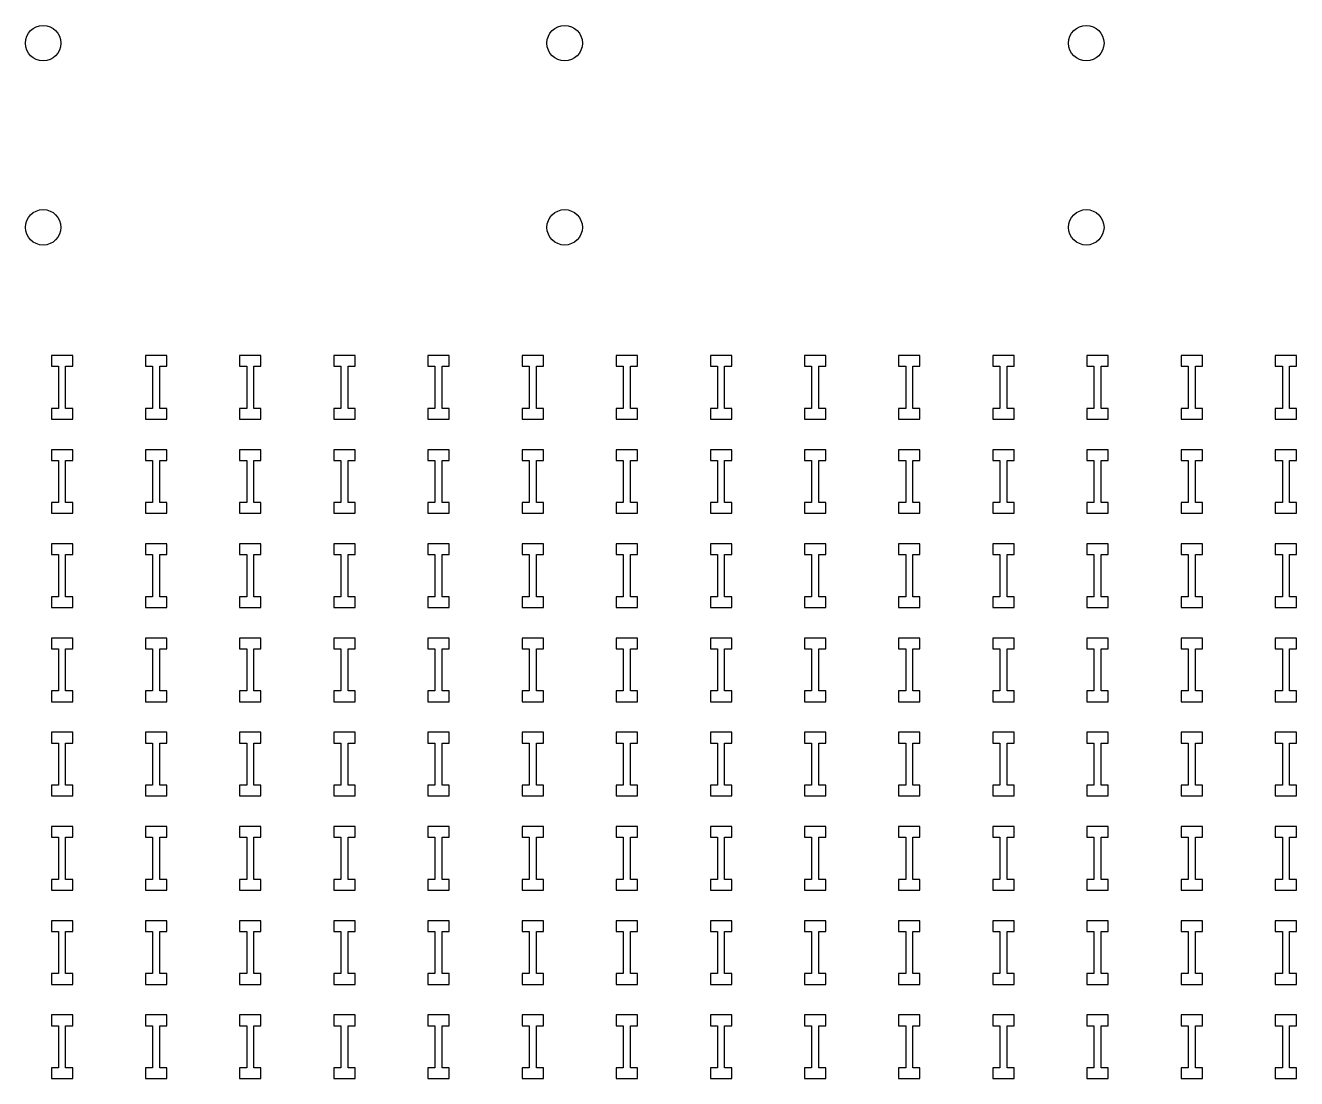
# Model space of a CAD drawing. Header units: inches. Extents: x 0 to 94.5, y 0 to 82.7.
# Drawn here: x 23.97 to 35.24, y 62.33 to 71.66 of the extents above; entities that cross this region are included whole.
import ezdxf

# ---------------------------------------------------------------- set-up
doc = ezdxf.new("R2010")
doc.units = ezdxf.units.IN

msp = doc.modelspace()

# ---------------------------------------------------------------- linework, layer by layer
for p, q in [((24.384, 68.733), (24.195, 68.733)), ((24.195, 68.733), (24.195, 68.637)), ((24.195, 68.637), (24.257, 68.637)), ((24.257, 68.637), (24.257, 68.264)), ((24.321, 68.637), (24.384, 68.637)), ((24.321, 68.264), (24.321, 68.637)), ((24.384, 68.637), (24.384, 68.733)), ((25.219, 68.733), (25.03, 68.733)), ((25.03, 68.733), (25.03, 68.637)), ((25.03, 68.637), (25.092, 68.637)), ((25.092, 68.637), (25.092, 68.264)), ((25.156, 68.637), (25.219, 68.637)), ((25.156, 68.264), (25.156, 68.637)), ((25.219, 68.637), (25.219, 68.733)), ((26.053, 68.733), (25.864, 68.733)), ((25.864, 68.733), (25.864, 68.637)), ((25.864, 68.637), (25.927, 68.637)), ((25.927, 68.637), (25.927, 68.264)), ((25.991, 68.637), (26.053, 68.637)), ((25.991, 68.264), (25.991, 68.637)), ((26.053, 68.637), (26.053, 68.733)), ((26.888, 68.733), (26.699, 68.733)), ((26.699, 68.733), (26.699, 68.637)), ((26.699, 68.637), (26.762, 68.637)), ((26.762, 68.637), (26.762, 68.264)), ((26.826, 68.637), (26.888, 68.637)), ((26.826, 68.264), (26.826, 68.637)), ((26.888, 68.637), (26.888, 68.733)), ((27.723, 68.733), (27.534, 68.733)), ((27.534, 68.733), (27.534, 68.637)), ((27.534, 68.637), (27.596, 68.637)), ((27.596, 68.637), (27.596, 68.264)), ((27.66, 68.637), (27.723, 68.637)), ((27.66, 68.264), (27.66, 68.637)), ((27.723, 68.637), (27.723, 68.733)), ((28.557, 68.733), (28.368, 68.733)), ((28.368, 68.733), (28.368, 68.637)), ((28.368, 68.637), (28.431, 68.637)), ((28.431, 68.637), (28.431, 68.264)), ((28.495, 68.637), (28.557, 68.637)), ((28.495, 68.264), (28.495, 68.637)), ((28.557, 68.637), (28.557, 68.733)), ((29.392, 68.733), (29.203, 68.733)), ((29.203, 68.733), (29.203, 68.637)), ((29.203, 68.637), (29.266, 68.637)), ((29.266, 68.637), (29.266, 68.264)), ((29.33, 68.637), (29.392, 68.637)), ((29.33, 68.264), (29.33, 68.637)), ((29.392, 68.637), (29.392, 68.733)), ((30.227, 68.733), (30.038, 68.733)), ((30.038, 68.733), (30.038, 68.637)), ((30.038, 68.637), (30.1, 68.637)), ((30.1, 68.637), (30.1, 68.264)), ((30.164, 68.637), (30.227, 68.637)), ((30.164, 68.264), (30.164, 68.637)), ((30.227, 68.637), (30.227, 68.733)), ((31.062, 68.733), (30.873, 68.733)), ((30.873, 68.733), (30.873, 68.637)), ((30.873, 68.637), (30.935, 68.637)), ((30.935, 68.637), (30.935, 68.264)), ((30.999, 68.637), (31.062, 68.637)), ((30.999, 68.264), (30.999, 68.637)), ((31.062, 68.637), (31.062, 68.733)), ((31.896, 68.733), (31.707, 68.733)), ((31.707, 68.733), (31.707, 68.637)), ((31.707, 68.637), (31.77, 68.637)), ((31.77, 68.637), (31.77, 68.264)), ((31.834, 68.637), (31.896, 68.637)), ((31.834, 68.264), (31.834, 68.637)), ((31.896, 68.637), (31.896, 68.733)), ((32.731, 68.733), (32.542, 68.733)), ((32.542, 68.733), (32.542, 68.637)), ((32.542, 68.637), (32.605, 68.637)), ((32.605, 68.637), (32.605, 68.264)), ((32.669, 68.637), (32.731, 68.637)), ((32.669, 68.264), (32.669, 68.637)), ((32.731, 68.637), (32.731, 68.733)), ((33.566, 68.733), (33.377, 68.733)), ((33.377, 68.733), (33.377, 68.637)), ((33.377, 68.637), (33.439, 68.637)), ((33.439, 68.637), (33.439, 68.264)), ((33.503, 68.637), (33.566, 68.637)), ((33.503, 68.264), (33.503, 68.637)), ((33.566, 68.637), (33.566, 68.733)), ((34.4, 68.733), (34.211, 68.733)), ((34.211, 68.733), (34.211, 68.637)), ((34.211, 68.637), (34.274, 68.637)), ((34.274, 68.637), (34.274, 68.264)), ((34.338, 68.637), (34.4, 68.637)), ((34.338, 68.264), (34.338, 68.637)), ((34.4, 68.637), (34.4, 68.733)), ((35.235, 68.733), (35.046, 68.733)), ((35.046, 68.733), (35.046, 68.637)), ((35.046, 68.637), (35.109, 68.637)), ((35.109, 68.637), (35.109, 68.264)), ((35.173, 68.637), (35.235, 68.637)), ((35.173, 68.264), (35.173, 68.637)), ((35.235, 68.637), (35.235, 68.733)), ((24.257, 68.264), (24.195, 68.264)), ((24.195, 68.264), (24.195, 68.169)), ((24.384, 68.264), (24.321, 68.264)), ((24.384, 68.169), (24.384, 68.264)), ((25.092, 68.264), (25.03, 68.264)), ((25.03, 68.264), (25.03, 68.169)), ((25.219, 68.264), (25.156, 68.264)), ((25.219, 68.169), (25.219, 68.264)), ((25.927, 68.264), (25.864, 68.264)), ((25.864, 68.264), (25.864, 68.169)), ((26.053, 68.264), (25.991, 68.264)), ((26.053, 68.169), (26.053, 68.264)), ((26.762, 68.264), (26.699, 68.264)), ((26.699, 68.264), (26.699, 68.169)), ((26.888, 68.264), (26.826, 68.264)), ((26.888, 68.169), (26.888, 68.264)), ((27.596, 68.264), (27.534, 68.264)), ((27.534, 68.264), (27.534, 68.169)), ((27.723, 68.264), (27.66, 68.264)), ((27.723, 68.169), (27.723, 68.264)), ((28.431, 68.264), (28.368, 68.264)), ((28.368, 68.264), (28.368, 68.169)), ((28.557, 68.264), (28.495, 68.264)), ((28.557, 68.169), (28.557, 68.264)), ((29.266, 68.264), (29.203, 68.264)), ((29.203, 68.264), (29.203, 68.169)), ((29.392, 68.264), (29.33, 68.264)), ((29.392, 68.169), (29.392, 68.264)), ((30.1, 68.264), (30.038, 68.264)), ((30.038, 68.264), (30.038, 68.169)), ((30.227, 68.264), (30.164, 68.264)), ((30.227, 68.169), (30.227, 68.264)), ((30.935, 68.264), (30.873, 68.264)), ((30.873, 68.264), (30.873, 68.169)), ((31.062, 68.264), (30.999, 68.264)), ((31.062, 68.169), (31.062, 68.264)), ((31.77, 68.264), (31.707, 68.264)), ((31.707, 68.264), (31.707, 68.169)), ((31.896, 68.264), (31.834, 68.264)), ((31.896, 68.169), (31.896, 68.264)), ((32.605, 68.264), (32.542, 68.264)), ((32.542, 68.264), (32.542, 68.169)), ((32.731, 68.264), (32.669, 68.264)), ((32.731, 68.169), (32.731, 68.264)), ((33.439, 68.264), (33.377, 68.264)), ((33.377, 68.264), (33.377, 68.169)), ((33.566, 68.264), (33.503, 68.264)), ((33.566, 68.169), (33.566, 68.264)), ((34.274, 68.264), (34.211, 68.264)), ((34.211, 68.264), (34.211, 68.169)), ((34.4, 68.264), (34.338, 68.264)), ((34.4, 68.169), (34.4, 68.264)), ((35.109, 68.264), (35.046, 68.264)), ((35.046, 68.264), (35.046, 68.169)), ((35.235, 68.264), (35.173, 68.264)), ((35.235, 68.169), (35.235, 68.264)), ((24.195, 68.169), (24.384, 68.169)), ((25.03, 68.169), (25.219, 68.169)), ((25.864, 68.169), (26.053, 68.169)), ((26.699, 68.169), (26.888, 68.169)), ((27.534, 68.169), (27.723, 68.169)), ((28.368, 68.169), (28.557, 68.169)), ((29.203, 68.169), (29.392, 68.169)), ((30.038, 68.169), (30.227, 68.169)), ((30.873, 68.169), (31.062, 68.169)), ((31.707, 68.169), (31.896, 68.169)), ((32.542, 68.169), (32.731, 68.169)), ((33.377, 68.169), (33.566, 68.169)), ((34.211, 68.169), (34.4, 68.169)), ((35.046, 68.169), (35.235, 68.169)), ((24.384, 67.898), (24.195, 67.898)), ((24.195, 67.898), (24.195, 67.803)), ((24.384, 67.803), (24.384, 67.898)), ((25.219, 67.898), (25.03, 67.898)), ((25.03, 67.898), (25.03, 67.803)), ((25.219, 67.803), (25.219, 67.898)), ((26.053, 67.898), (25.864, 67.898)), ((25.864, 67.898), (25.864, 67.803)), ((26.053, 67.803), (26.053, 67.898)), ((26.888, 67.898), (26.699, 67.898)), ((26.699, 67.898), (26.699, 67.803)), ((26.888, 67.803), (26.888, 67.898)), ((27.723, 67.898), (27.534, 67.898)), ((27.534, 67.898), (27.534, 67.803)), ((27.723, 67.803), (27.723, 67.898)), ((28.557, 67.898), (28.368, 67.898)), ((28.368, 67.898), (28.368, 67.803)), ((28.557, 67.803), (28.557, 67.898)), ((29.392, 67.898), (29.203, 67.898)), ((29.203, 67.898), (29.203, 67.803)), ((29.392, 67.803), (29.392, 67.898)), ((30.227, 67.898), (30.038, 67.898)), ((30.038, 67.898), (30.038, 67.803)), ((30.227, 67.803), (30.227, 67.898)), ((31.062, 67.898), (30.873, 67.898)), ((30.873, 67.898), (30.873, 67.803)), ((31.062, 67.803), (31.062, 67.898)), ((31.896, 67.898), (31.707, 67.898)), ((31.707, 67.898), (31.707, 67.803)), ((31.896, 67.803), (31.896, 67.898)), ((32.731, 67.898), (32.542, 67.898)), ((32.542, 67.898), (32.542, 67.803)), ((32.731, 67.803), (32.731, 67.898)), ((33.566, 67.898), (33.377, 67.898)), ((33.377, 67.898), (33.377, 67.803)), ((33.566, 67.803), (33.566, 67.898)), ((34.4, 67.898), (34.211, 67.898)), ((34.211, 67.898), (34.211, 67.803)), ((34.4, 67.803), (34.4, 67.898)), ((35.235, 67.898), (35.046, 67.898)), ((35.046, 67.898), (35.046, 67.803)), ((35.235, 67.803), (35.235, 67.898)), ((24.195, 67.803), (24.257, 67.803)), ((24.257, 67.803), (24.257, 67.429)), ((24.321, 67.803), (24.384, 67.803)), ((24.321, 67.429), (24.321, 67.803)), ((25.03, 67.803), (25.092, 67.803)), ((25.092, 67.803), (25.092, 67.429)), ((25.156, 67.803), (25.219, 67.803)), ((25.156, 67.429), (25.156, 67.803)), ((25.864, 67.803), (25.927, 67.803)), ((25.927, 67.803), (25.927, 67.429)), ((25.991, 67.803), (26.053, 67.803)), ((25.991, 67.429), (25.991, 67.803)), ((26.699, 67.803), (26.762, 67.803)), ((26.762, 67.803), (26.762, 67.429)), ((26.826, 67.803), (26.888, 67.803)), ((26.826, 67.429), (26.826, 67.803)), ((27.534, 67.803), (27.596, 67.803)), ((27.596, 67.803), (27.596, 67.429)), ((27.66, 67.803), (27.723, 67.803)), ((27.66, 67.429), (27.66, 67.803)), ((28.368, 67.803), (28.431, 67.803)), ((28.431, 67.803), (28.431, 67.429)), ((28.495, 67.803), (28.557, 67.803)), ((28.495, 67.429), (28.495, 67.803)), ((29.203, 67.803), (29.266, 67.803)), ((29.266, 67.803), (29.266, 67.429)), ((29.33, 67.803), (29.392, 67.803)), ((29.33, 67.429), (29.33, 67.803)), ((30.038, 67.803), (30.1, 67.803)), ((30.1, 67.803), (30.1, 67.429)), ((30.164, 67.803), (30.227, 67.803)), ((30.164, 67.429), (30.164, 67.803)), ((30.873, 67.803), (30.935, 67.803)), ((30.935, 67.803), (30.935, 67.429)), ((30.999, 67.803), (31.062, 67.803)), ((30.999, 67.429), (30.999, 67.803)), ((31.707, 67.803), (31.77, 67.803)), ((31.77, 67.803), (31.77, 67.429)), ((31.834, 67.803), (31.896, 67.803)), ((31.834, 67.429), (31.834, 67.803)), ((32.542, 67.803), (32.605, 67.803)), ((32.605, 67.803), (32.605, 67.429)), ((32.669, 67.803), (32.731, 67.803)), ((32.669, 67.429), (32.669, 67.803)), ((33.377, 67.803), (33.439, 67.803)), ((33.439, 67.803), (33.439, 67.429)), ((33.503, 67.803), (33.566, 67.803)), ((33.503, 67.429), (33.503, 67.803)), ((34.211, 67.803), (34.274, 67.803)), ((34.274, 67.803), (34.274, 67.429)), ((34.338, 67.803), (34.4, 67.803)), ((34.338, 67.429), (34.338, 67.803)), ((35.046, 67.803), (35.109, 67.803)), ((35.109, 67.803), (35.109, 67.429)), ((35.173, 67.803), (35.235, 67.803)), ((35.173, 67.429), (35.173, 67.803)), ((24.257, 67.429), (24.195, 67.429)), ((24.195, 67.429), (24.195, 67.334)), ((24.384, 67.429), (24.321, 67.429)), ((24.384, 67.334), (24.384, 67.429)), ((25.092, 67.429), (25.03, 67.429)), ((25.03, 67.429), (25.03, 67.334)), ((25.219, 67.429), (25.156, 67.429)), ((25.219, 67.334), (25.219, 67.429)), ((25.927, 67.429), (25.864, 67.429)), ((25.864, 67.429), (25.864, 67.334)), ((26.053, 67.429), (25.991, 67.429)), ((26.053, 67.334), (26.053, 67.429)), ((26.762, 67.429), (26.699, 67.429)), ((26.699, 67.429), (26.699, 67.334)), ((26.888, 67.429), (26.826, 67.429)), ((26.888, 67.334), (26.888, 67.429)), ((27.596, 67.429), (27.534, 67.429)), ((27.534, 67.429), (27.534, 67.334)), ((27.723, 67.429), (27.66, 67.429)), ((27.723, 67.334), (27.723, 67.429)), ((28.431, 67.429), (28.368, 67.429)), ((28.368, 67.429), (28.368, 67.334)), ((28.557, 67.429), (28.495, 67.429)), ((28.557, 67.334), (28.557, 67.429)), ((29.266, 67.429), (29.203, 67.429)), ((29.203, 67.429), (29.203, 67.334)), ((29.392, 67.429), (29.33, 67.429)), ((29.392, 67.334), (29.392, 67.429)), ((30.1, 67.429), (30.038, 67.429)), ((30.038, 67.429), (30.038, 67.334)), ((30.227, 67.429), (30.164, 67.429)), ((30.227, 67.334), (30.227, 67.429)), ((30.935, 67.429), (30.873, 67.429)), ((30.873, 67.429), (30.873, 67.334)), ((31.062, 67.429), (30.999, 67.429)), ((31.062, 67.334), (31.062, 67.429)), ((31.77, 67.429), (31.707, 67.429)), ((31.707, 67.429), (31.707, 67.334)), ((31.896, 67.429), (31.834, 67.429)), ((31.896, 67.334), (31.896, 67.429)), ((32.605, 67.429), (32.542, 67.429)), ((32.542, 67.429), (32.542, 67.334)), ((32.731, 67.429), (32.669, 67.429)), ((32.731, 67.334), (32.731, 67.429)), ((33.439, 67.429), (33.377, 67.429)), ((33.377, 67.429), (33.377, 67.334)), ((33.566, 67.429), (33.503, 67.429)), ((33.566, 67.334), (33.566, 67.429)), ((34.274, 67.429), (34.211, 67.429)), ((34.211, 67.429), (34.211, 67.334)), ((34.4, 67.429), (34.338, 67.429)), ((34.4, 67.334), (34.4, 67.429)), ((35.109, 67.429), (35.046, 67.429)), ((35.046, 67.429), (35.046, 67.334)), ((35.235, 67.429), (35.173, 67.429)), ((35.235, 67.334), (35.235, 67.429)), ((24.195, 67.334), (24.384, 67.334)), ((25.03, 67.334), (25.219, 67.334)), ((25.864, 67.334), (26.053, 67.334)), ((26.699, 67.334), (26.888, 67.334)), ((27.534, 67.334), (27.723, 67.334)), ((28.368, 67.334), (28.557, 67.334)), ((29.203, 67.334), (29.392, 67.334)), ((30.038, 67.334), (30.227, 67.334)), ((30.873, 67.334), (31.062, 67.334)), ((31.707, 67.334), (31.896, 67.334)), ((32.542, 67.334), (32.731, 67.334)), ((33.377, 67.334), (33.566, 67.334)), ((34.211, 67.334), (34.4, 67.334)), ((35.046, 67.334), (35.235, 67.334)), ((24.384, 67.063), (24.195, 67.063)), ((24.195, 67.063), (24.195, 66.968)), ((24.384, 66.968), (24.384, 67.063)), ((25.219, 67.063), (25.03, 67.063)), ((25.03, 67.063), (25.03, 66.968)), ((25.219, 66.968), (25.219, 67.063)), ((26.053, 67.063), (25.864, 67.063)), ((25.864, 67.063), (25.864, 66.968)), ((26.053, 66.968), (26.053, 67.063)), ((26.888, 67.063), (26.699, 67.063)), ((26.699, 67.063), (26.699, 66.968)), ((26.888, 66.968), (26.888, 67.063)), ((27.723, 67.063), (27.534, 67.063)), ((27.534, 67.063), (27.534, 66.968)), ((27.723, 66.968), (27.723, 67.063)), ((28.557, 67.063), (28.368, 67.063)), ((28.368, 67.063), (28.368, 66.968)), ((28.557, 66.968), (28.557, 67.063)), ((29.392, 67.063), (29.203, 67.063)), ((29.203, 67.063), (29.203, 66.968)), ((29.392, 66.968), (29.392, 67.063)), ((30.227, 67.063), (30.038, 67.063)), ((30.038, 67.063), (30.038, 66.968)), ((30.227, 66.968), (30.227, 67.063)), ((31.062, 67.063), (30.873, 67.063)), ((30.873, 67.063), (30.873, 66.968)), ((31.062, 66.968), (31.062, 67.063)), ((31.896, 67.063), (31.707, 67.063)), ((31.707, 67.063), (31.707, 66.968)), ((31.896, 66.968), (31.896, 67.063)), ((32.731, 67.063), (32.542, 67.063)), ((32.542, 67.063), (32.542, 66.968)), ((32.731, 66.968), (32.731, 67.063)), ((33.566, 67.063), (33.377, 67.063)), ((33.377, 67.063), (33.377, 66.968)), ((33.566, 66.968), (33.566, 67.063)), ((34.4, 67.063), (34.211, 67.063)), ((34.211, 67.063), (34.211, 66.968)), ((34.4, 66.968), (34.4, 67.063)), ((35.235, 67.063), (35.046, 67.063)), ((35.046, 67.063), (35.046, 66.968)), ((35.235, 66.968), (35.235, 67.063)), ((24.195, 66.968), (24.257, 66.968)), ((24.257, 66.968), (24.257, 66.594)), ((24.321, 66.968), (24.384, 66.968)), ((24.321, 66.594), (24.321, 66.968)), ((25.03, 66.968), (25.092, 66.968)), ((25.092, 66.968), (25.092, 66.594)), ((25.156, 66.968), (25.219, 66.968)), ((25.156, 66.594), (25.156, 66.968)), ((25.864, 66.968), (25.927, 66.968)), ((25.927, 66.968), (25.927, 66.594)), ((25.991, 66.968), (26.053, 66.968)), ((25.991, 66.594), (25.991, 66.968)), ((26.699, 66.968), (26.762, 66.968)), ((26.762, 66.968), (26.762, 66.594)), ((26.826, 66.968), (26.888, 66.968)), ((26.826, 66.594), (26.826, 66.968)), ((27.534, 66.968), (27.596, 66.968)), ((27.596, 66.968), (27.596, 66.594)), ((27.66, 66.968), (27.723, 66.968)), ((27.66, 66.594), (27.66, 66.968)), ((28.368, 66.968), (28.431, 66.968)), ((28.431, 66.968), (28.431, 66.594)), ((28.495, 66.968), (28.557, 66.968)), ((28.495, 66.594), (28.495, 66.968)), ((29.203, 66.968), (29.266, 66.968)), ((29.266, 66.968), (29.266, 66.594)), ((29.33, 66.968), (29.392, 66.968)), ((29.33, 66.594), (29.33, 66.968)), ((30.038, 66.968), (30.1, 66.968)), ((30.1, 66.968), (30.1, 66.594)), ((30.164, 66.968), (30.227, 66.968)), ((30.164, 66.594), (30.164, 66.968)), ((30.873, 66.968), (30.935, 66.968)), ((30.935, 66.968), (30.935, 66.594)), ((30.999, 66.968), (31.062, 66.968)), ((30.999, 66.594), (30.999, 66.968)), ((31.707, 66.968), (31.77, 66.968)), ((31.77, 66.968), (31.77, 66.594)), ((31.834, 66.968), (31.896, 66.968)), ((31.834, 66.594), (31.834, 66.968)), ((32.542, 66.968), (32.605, 66.968)), ((32.605, 66.968), (32.605, 66.594)), ((32.669, 66.968), (32.731, 66.968)), ((32.669, 66.594), (32.669, 66.968)), ((33.377, 66.968), (33.439, 66.968)), ((33.439, 66.968), (33.439, 66.594)), ((33.503, 66.968), (33.566, 66.968)), ((33.503, 66.594), (33.503, 66.968)), ((34.211, 66.968), (34.274, 66.968)), ((34.274, 66.968), (34.274, 66.594)), ((34.338, 66.968), (34.4, 66.968)), ((34.338, 66.594), (34.338, 66.968)), ((35.046, 66.968), (35.109, 66.968)), ((35.109, 66.968), (35.109, 66.594)), ((35.173, 66.968), (35.235, 66.968)), ((35.173, 66.594), (35.173, 66.968)), ((24.257, 66.594), (24.195, 66.594)), ((24.195, 66.594), (24.195, 66.499)), ((24.195, 66.499), (24.384, 66.499)), ((24.384, 66.594), (24.321, 66.594)), ((24.384, 66.499), (24.384, 66.594)), ((25.092, 66.594), (25.03, 66.594)), ((25.03, 66.594), (25.03, 66.499)), ((25.03, 66.499), (25.219, 66.499)), ((25.219, 66.594), (25.156, 66.594)), ((25.219, 66.499), (25.219, 66.594)), ((25.927, 66.594), (25.864, 66.594)), ((25.864, 66.594), (25.864, 66.499)), ((25.864, 66.499), (26.053, 66.499)), ((26.053, 66.594), (25.991, 66.594)), ((26.053, 66.499), (26.053, 66.594)), ((26.762, 66.594), (26.699, 66.594)), ((26.699, 66.594), (26.699, 66.499)), ((26.699, 66.499), (26.888, 66.499)), ((26.888, 66.594), (26.826, 66.594)), ((26.888, 66.499), (26.888, 66.594)), ((27.596, 66.594), (27.534, 66.594)), ((27.534, 66.594), (27.534, 66.499)), ((27.534, 66.499), (27.723, 66.499)), ((27.723, 66.594), (27.66, 66.594)), ((27.723, 66.499), (27.723, 66.594)), ((28.431, 66.594), (28.368, 66.594)), ((28.368, 66.594), (28.368, 66.499)), ((28.368, 66.499), (28.557, 66.499)), ((28.557, 66.594), (28.495, 66.594)), ((28.557, 66.499), (28.557, 66.594)), ((29.266, 66.594), (29.203, 66.594)), ((29.203, 66.594), (29.203, 66.499)), ((29.203, 66.499), (29.392, 66.499)), ((29.392, 66.594), (29.33, 66.594)), ((29.392, 66.499), (29.392, 66.594)), ((30.1, 66.594), (30.038, 66.594)), ((30.038, 66.594), (30.038, 66.499)), ((30.038, 66.499), (30.227, 66.499)), ((30.227, 66.594), (30.164, 66.594)), ((30.227, 66.499), (30.227, 66.594)), ((30.935, 66.594), (30.873, 66.594)), ((30.873, 66.594), (30.873, 66.499)), ((30.873, 66.499), (31.062, 66.499)), ((31.062, 66.594), (30.999, 66.594)), ((31.062, 66.499), (31.062, 66.594)), ((31.77, 66.594), (31.707, 66.594)), ((31.707, 66.594), (31.707, 66.499)), ((31.707, 66.499), (31.896, 66.499)), ((31.896, 66.594), (31.834, 66.594)), ((31.896, 66.499), (31.896, 66.594)), ((32.605, 66.594), (32.542, 66.594)), ((32.542, 66.594), (32.542, 66.499)), ((32.542, 66.499), (32.731, 66.499)), ((32.731, 66.594), (32.669, 66.594)), ((32.731, 66.499), (32.731, 66.594)), ((33.439, 66.594), (33.377, 66.594)), ((33.377, 66.594), (33.377, 66.499)), ((33.377, 66.499), (33.566, 66.499)), ((33.566, 66.594), (33.503, 66.594)), ((33.566, 66.499), (33.566, 66.594)), ((34.274, 66.594), (34.211, 66.594)), ((34.211, 66.594), (34.211, 66.499)), ((34.211, 66.499), (34.4, 66.499)), ((34.4, 66.594), (34.338, 66.594)), ((34.4, 66.499), (34.4, 66.594)), ((35.109, 66.594), (35.046, 66.594)), ((35.046, 66.594), (35.046, 66.499)), ((35.046, 66.499), (35.235, 66.499)), ((35.235, 66.594), (35.173, 66.594)), ((35.235, 66.499), (35.235, 66.594)), ((24.384, 66.228), (24.195, 66.228)), ((24.195, 66.228), (24.195, 66.133)), ((24.384, 66.133), (24.384, 66.228)), ((25.219, 66.228), (25.03, 66.228)), ((25.03, 66.228), (25.03, 66.133)), ((25.219, 66.133), (25.219, 66.228)), ((26.053, 66.228), (25.864, 66.228)), ((25.864, 66.228), (25.864, 66.133)), ((26.053, 66.133), (26.053, 66.228)), ((26.888, 66.228), (26.699, 66.228)), ((26.699, 66.228), (26.699, 66.133)), ((26.888, 66.133), (26.888, 66.228)), ((27.723, 66.228), (27.534, 66.228)), ((27.534, 66.228), (27.534, 66.133)), ((27.723, 66.133), (27.723, 66.228)), ((28.557, 66.228), (28.368, 66.228)), ((28.368, 66.228), (28.368, 66.133)), ((28.557, 66.133), (28.557, 66.228)), ((29.392, 66.228), (29.203, 66.228)), ((29.203, 66.228), (29.203, 66.133)), ((29.392, 66.133), (29.392, 66.228)), ((30.227, 66.228), (30.038, 66.228)), ((30.038, 66.228), (30.038, 66.133)), ((30.227, 66.133), (30.227, 66.228)), ((31.062, 66.228), (30.873, 66.228)), ((30.873, 66.228), (30.873, 66.133)), ((31.062, 66.133), (31.062, 66.228)), ((31.896, 66.228), (31.707, 66.228)), ((31.707, 66.228), (31.707, 66.133)), ((31.896, 66.133), (31.896, 66.228)), ((32.731, 66.228), (32.542, 66.228)), ((32.542, 66.228), (32.542, 66.133)), ((32.731, 66.133), (32.731, 66.228)), ((33.566, 66.228), (33.377, 66.228)), ((33.377, 66.228), (33.377, 66.133)), ((33.566, 66.133), (33.566, 66.228)), ((34.4, 66.228), (34.211, 66.228)), ((34.211, 66.228), (34.211, 66.133)), ((34.4, 66.133), (34.4, 66.228)), ((35.235, 66.228), (35.046, 66.228)), ((35.046, 66.228), (35.046, 66.133)), ((35.235, 66.133), (35.235, 66.228)), ((24.195, 66.133), (24.257, 66.133)), ((24.257, 66.133), (24.257, 65.76)), ((24.321, 66.133), (24.384, 66.133)), ((24.321, 65.76), (24.321, 66.133)), ((25.03, 66.133), (25.092, 66.133)), ((25.092, 66.133), (25.092, 65.76)), ((25.156, 66.133), (25.219, 66.133)), ((25.156, 65.76), (25.156, 66.133)), ((25.864, 66.133), (25.927, 66.133)), ((25.927, 66.133), (25.927, 65.76)), ((25.991, 66.133), (26.053, 66.133)), ((25.991, 65.76), (25.991, 66.133)), ((26.699, 66.133), (26.762, 66.133)), ((26.762, 66.133), (26.762, 65.76)), ((26.826, 66.133), (26.888, 66.133)), ((26.826, 65.76), (26.826, 66.133)), ((27.534, 66.133), (27.596, 66.133)), ((27.596, 66.133), (27.596, 65.76)), ((27.66, 66.133), (27.723, 66.133)), ((27.66, 65.76), (27.66, 66.133)), ((28.368, 66.133), (28.431, 66.133)), ((28.431, 66.133), (28.431, 65.76)), ((28.495, 66.133), (28.557, 66.133)), ((28.495, 65.76), (28.495, 66.133)), ((29.203, 66.133), (29.266, 66.133)), ((29.266, 66.133), (29.266, 65.76)), ((29.33, 66.133), (29.392, 66.133)), ((29.33, 65.76), (29.33, 66.133)), ((30.038, 66.133), (30.1, 66.133)), ((30.1, 66.133), (30.1, 65.76)), ((30.164, 66.133), (30.227, 66.133)), ((30.164, 65.76), (30.164, 66.133)), ((30.873, 66.133), (30.935, 66.133)), ((30.935, 66.133), (30.935, 65.76)), ((30.999, 66.133), (31.062, 66.133)), ((30.999, 65.76), (30.999, 66.133)), ((31.707, 66.133), (31.77, 66.133)), ((31.77, 66.133), (31.77, 65.76)), ((31.834, 66.133), (31.896, 66.133)), ((31.834, 65.76), (31.834, 66.133)), ((32.542, 66.133), (32.605, 66.133)), ((32.605, 66.133), (32.605, 65.76)), ((32.669, 66.133), (32.731, 66.133)), ((32.669, 65.76), (32.669, 66.133)), ((33.377, 66.133), (33.439, 66.133)), ((33.439, 66.133), (33.439, 65.76)), ((33.503, 66.133), (33.566, 66.133)), ((33.503, 65.76), (33.503, 66.133)), ((34.211, 66.133), (34.274, 66.133)), ((34.274, 66.133), (34.274, 65.76)), ((34.338, 66.133), (34.4, 66.133)), ((34.338, 65.76), (34.338, 66.133)), ((35.046, 66.133), (35.109, 66.133)), ((35.109, 66.133), (35.109, 65.76)), ((35.173, 66.133), (35.235, 66.133)), ((35.173, 65.76), (35.173, 66.133)), ((24.257, 65.76), (24.195, 65.76)), ((24.195, 65.76), (24.195, 65.664)), ((24.384, 65.76), (24.321, 65.76)), ((24.384, 65.664), (24.384, 65.76)), ((25.092, 65.76), (25.03, 65.76)), ((25.03, 65.76), (25.03, 65.664)), ((25.219, 65.76), (25.156, 65.76)), ((25.219, 65.664), (25.219, 65.76)), ((25.927, 65.76), (25.864, 65.76)), ((25.864, 65.76), (25.864, 65.664)), ((26.053, 65.76), (25.991, 65.76)), ((26.053, 65.664), (26.053, 65.76)), ((26.762, 65.76), (26.699, 65.76)), ((26.699, 65.76), (26.699, 65.664)), ((26.888, 65.76), (26.826, 65.76)), ((26.888, 65.664), (26.888, 65.76)), ((27.596, 65.76), (27.534, 65.76)), ((27.534, 65.76), (27.534, 65.664)), ((27.723, 65.76), (27.66, 65.76)), ((27.723, 65.664), (27.723, 65.76)), ((28.431, 65.76), (28.368, 65.76)), ((28.368, 65.76), (28.368, 65.664)), ((28.557, 65.76), (28.495, 65.76)), ((28.557, 65.664), (28.557, 65.76)), ((29.266, 65.76), (29.203, 65.76)), ((29.203, 65.76), (29.203, 65.664)), ((29.392, 65.76), (29.33, 65.76)), ((29.392, 65.664), (29.392, 65.76)), ((30.1, 65.76), (30.038, 65.76)), ((30.038, 65.76), (30.038, 65.664)), ((30.227, 65.76), (30.164, 65.76)), ((30.227, 65.664), (30.227, 65.76)), ((30.935, 65.76), (30.873, 65.76)), ((30.873, 65.76), (30.873, 65.664)), ((31.062, 65.76), (30.999, 65.76)), ((31.062, 65.664), (31.062, 65.76)), ((31.77, 65.76), (31.707, 65.76)), ((31.707, 65.76), (31.707, 65.664)), ((31.896, 65.76), (31.834, 65.76)), ((31.896, 65.664), (31.896, 65.76)), ((32.605, 65.76), (32.542, 65.76)), ((32.542, 65.76), (32.542, 65.664)), ((32.731, 65.76), (32.669, 65.76)), ((32.731, 65.664), (32.731, 65.76)), ((33.439, 65.76), (33.377, 65.76)), ((33.377, 65.76), (33.377, 65.664)), ((33.566, 65.76), (33.503, 65.76)), ((33.566, 65.664), (33.566, 65.76)), ((34.274, 65.76), (34.211, 65.76)), ((34.211, 65.76), (34.211, 65.664)), ((34.4, 65.76), (34.338, 65.76)), ((34.4, 65.664), (34.4, 65.76)), ((35.109, 65.76), (35.046, 65.76)), ((35.046, 65.76), (35.046, 65.664)), ((35.235, 65.76), (35.173, 65.76)), ((35.235, 65.664), (35.235, 65.76)), ((24.195, 65.664), (24.384, 65.664)), ((25.03, 65.664), (25.219, 65.664)), ((25.864, 65.664), (26.053, 65.664)), ((26.699, 65.664), (26.888, 65.664)), ((27.534, 65.664), (27.723, 65.664)), ((28.368, 65.664), (28.557, 65.664)), ((29.203, 65.664), (29.392, 65.664)), ((30.038, 65.664), (30.227, 65.664)), ((30.873, 65.664), (31.062, 65.664)), ((31.707, 65.664), (31.896, 65.664)), ((32.542, 65.664), (32.731, 65.664)), ((33.377, 65.664), (33.566, 65.664)), ((34.211, 65.664), (34.4, 65.664)), ((35.046, 65.664), (35.235, 65.664)), ((24.384, 65.394), (24.195, 65.394)), ((24.195, 65.394), (24.195, 65.298)), ((24.384, 65.298), (24.384, 65.394)), ((25.219, 65.394), (25.03, 65.394)), ((25.03, 65.394), (25.03, 65.298)), ((25.219, 65.298), (25.219, 65.394)), ((26.053, 65.394), (25.864, 65.394)), ((25.864, 65.394), (25.864, 65.298)), ((26.053, 65.298), (26.053, 65.394)), ((26.888, 65.394), (26.699, 65.394)), ((26.699, 65.394), (26.699, 65.298)), ((26.888, 65.298), (26.888, 65.394)), ((27.723, 65.394), (27.534, 65.394)), ((27.534, 65.394), (27.534, 65.298)), ((27.723, 65.298), (27.723, 65.394)), ((28.557, 65.394), (28.368, 65.394)), ((28.368, 65.394), (28.368, 65.298)), ((28.557, 65.298), (28.557, 65.394)), ((29.392, 65.394), (29.203, 65.394)), ((29.203, 65.394), (29.203, 65.298)), ((29.392, 65.298), (29.392, 65.394)), ((30.227, 65.394), (30.038, 65.394)), ((30.038, 65.394), (30.038, 65.298)), ((30.227, 65.298), (30.227, 65.394)), ((31.062, 65.394), (30.873, 65.394)), ((30.873, 65.394), (30.873, 65.298)), ((31.062, 65.298), (31.062, 65.394)), ((31.896, 65.394), (31.707, 65.394)), ((31.707, 65.394), (31.707, 65.298)), ((31.896, 65.298), (31.896, 65.394)), ((32.731, 65.394), (32.542, 65.394)), ((32.542, 65.394), (32.542, 65.298)), ((32.731, 65.298), (32.731, 65.394)), ((33.566, 65.394), (33.377, 65.394)), ((33.377, 65.394), (33.377, 65.298)), ((33.566, 65.298), (33.566, 65.394)), ((34.4, 65.394), (34.211, 65.394)), ((34.211, 65.394), (34.211, 65.298)), ((34.4, 65.298), (34.4, 65.394)), ((35.235, 65.394), (35.046, 65.394)), ((35.046, 65.394), (35.046, 65.298)), ((35.235, 65.298), (35.235, 65.394)), ((24.195, 65.298), (24.257, 65.298)), ((24.257, 65.298), (24.257, 64.925)), ((24.321, 65.298), (24.384, 65.298)), ((24.321, 64.925), (24.321, 65.298)), ((25.03, 65.298), (25.092, 65.298)), ((25.092, 65.298), (25.092, 64.925)), ((25.156, 65.298), (25.219, 65.298)), ((25.156, 64.925), (25.156, 65.298)), ((25.864, 65.298), (25.927, 65.298)), ((25.927, 65.298), (25.927, 64.925)), ((25.991, 65.298), (26.053, 65.298)), ((25.991, 64.925), (25.991, 65.298)), ((26.699, 65.298), (26.762, 65.298)), ((26.762, 65.298), (26.762, 64.925)), ((26.826, 65.298), (26.888, 65.298)), ((26.826, 64.925), (26.826, 65.298)), ((27.534, 65.298), (27.596, 65.298)), ((27.596, 65.298), (27.596, 64.925)), ((27.66, 65.298), (27.723, 65.298)), ((27.66, 64.925), (27.66, 65.298)), ((28.368, 65.298), (28.431, 65.298)), ((28.431, 65.298), (28.431, 64.925)), ((28.495, 65.298), (28.557, 65.298)), ((28.495, 64.925), (28.495, 65.298)), ((29.203, 65.298), (29.266, 65.298)), ((29.266, 65.298), (29.266, 64.925)), ((29.33, 65.298), (29.392, 65.298)), ((29.33, 64.925), (29.33, 65.298)), ((30.038, 65.298), (30.1, 65.298)), ((30.1, 65.298), (30.1, 64.925)), ((30.164, 65.298), (30.227, 65.298)), ((30.164, 64.925), (30.164, 65.298)), ((30.873, 65.298), (30.935, 65.298)), ((30.935, 65.298), (30.935, 64.925)), ((30.999, 65.298), (31.062, 65.298)), ((30.999, 64.925), (30.999, 65.298)), ((31.707, 65.298), (31.77, 65.298)), ((31.77, 65.298), (31.77, 64.925)), ((31.834, 65.298), (31.896, 65.298)), ((31.834, 64.925), (31.834, 65.298)), ((32.542, 65.298), (32.605, 65.298)), ((32.605, 65.298), (32.605, 64.925)), ((32.669, 65.298), (32.731, 65.298)), ((32.669, 64.925), (32.669, 65.298)), ((33.377, 65.298), (33.439, 65.298)), ((33.439, 65.298), (33.439, 64.925)), ((33.503, 65.298), (33.566, 65.298)), ((33.503, 64.925), (33.503, 65.298)), ((34.211, 65.298), (34.274, 65.298)), ((34.274, 65.298), (34.274, 64.925)), ((34.338, 65.298), (34.4, 65.298)), ((34.338, 64.925), (34.338, 65.298)), ((35.046, 65.298), (35.109, 65.298)), ((35.109, 65.298), (35.109, 64.925)), ((35.173, 65.298), (35.235, 65.298)), ((35.173, 64.925), (35.173, 65.298)), ((24.257, 64.925), (24.195, 64.925)), ((24.195, 64.925), (24.195, 64.83)), ((24.384, 64.925), (24.321, 64.925)), ((24.384, 64.83), (24.384, 64.925)), ((25.092, 64.925), (25.03, 64.925)), ((25.03, 64.925), (25.03, 64.83)), ((25.219, 64.925), (25.156, 64.925)), ((25.219, 64.83), (25.219, 64.925)), ((25.927, 64.925), (25.864, 64.925)), ((25.864, 64.925), (25.864, 64.83)), ((26.053, 64.925), (25.991, 64.925)), ((26.053, 64.83), (26.053, 64.925)), ((26.762, 64.925), (26.699, 64.925)), ((26.699, 64.925), (26.699, 64.83)), ((26.888, 64.925), (26.826, 64.925)), ((26.888, 64.83), (26.888, 64.925)), ((27.596, 64.925), (27.534, 64.925)), ((27.534, 64.925), (27.534, 64.83)), ((27.723, 64.925), (27.66, 64.925)), ((27.723, 64.83), (27.723, 64.925)), ((28.431, 64.925), (28.368, 64.925)), ((28.368, 64.925), (28.368, 64.83)), ((28.557, 64.925), (28.495, 64.925)), ((28.557, 64.83), (28.557, 64.925)), ((29.266, 64.925), (29.203, 64.925)), ((29.203, 64.925), (29.203, 64.83)), ((29.392, 64.925), (29.33, 64.925)), ((29.392, 64.83), (29.392, 64.925)), ((30.1, 64.925), (30.038, 64.925)), ((30.038, 64.925), (30.038, 64.83)), ((30.227, 64.925), (30.164, 64.925)), ((30.227, 64.83), (30.227, 64.925)), ((30.935, 64.925), (30.873, 64.925)), ((30.873, 64.925), (30.873, 64.83)), ((31.062, 64.925), (30.999, 64.925)), ((31.062, 64.83), (31.062, 64.925)), ((31.77, 64.925), (31.707, 64.925)), ((31.707, 64.925), (31.707, 64.83)), ((31.896, 64.925), (31.834, 64.925)), ((31.896, 64.83), (31.896, 64.925)), ((32.605, 64.925), (32.542, 64.925)), ((32.542, 64.925), (32.542, 64.83)), ((32.731, 64.925), (32.669, 64.925)), ((32.731, 64.83), (32.731, 64.925)), ((33.439, 64.925), (33.377, 64.925)), ((33.377, 64.925), (33.377, 64.83)), ((33.566, 64.925), (33.503, 64.925)), ((33.566, 64.83), (33.566, 64.925)), ((34.274, 64.925), (34.211, 64.925)), ((34.211, 64.925), (34.211, 64.83)), ((34.4, 64.925), (34.338, 64.925)), ((34.4, 64.83), (34.4, 64.925)), ((35.109, 64.925), (35.046, 64.925)), ((35.046, 64.925), (35.046, 64.83)), ((35.235, 64.925), (35.173, 64.925)), ((35.235, 64.83), (35.235, 64.925)), ((24.195, 64.83), (24.384, 64.83)), ((25.03, 64.83), (25.219, 64.83)), ((25.864, 64.83), (26.053, 64.83)), ((26.699, 64.83), (26.888, 64.83)), ((27.534, 64.83), (27.723, 64.83)), ((28.368, 64.83), (28.557, 64.83)), ((29.203, 64.83), (29.392, 64.83)), ((30.038, 64.83), (30.227, 64.83)), ((30.873, 64.83), (31.062, 64.83)), ((31.707, 64.83), (31.896, 64.83)), ((32.542, 64.83), (32.731, 64.83)), ((33.377, 64.83), (33.566, 64.83)), ((34.211, 64.83), (34.4, 64.83)), ((35.046, 64.83), (35.235, 64.83)), ((24.384, 64.559), (24.195, 64.559)), ((24.195, 64.559), (24.195, 64.464)), ((24.384, 64.464), (24.384, 64.559)), ((25.219, 64.559), (25.03, 64.559)), ((25.03, 64.559), (25.03, 64.464)), ((25.219, 64.464), (25.219, 64.559)), ((26.053, 64.559), (25.864, 64.559)), ((25.864, 64.559), (25.864, 64.464)), ((26.053, 64.464), (26.053, 64.559)), ((26.888, 64.559), (26.699, 64.559)), ((26.699, 64.559), (26.699, 64.464)), ((26.888, 64.464), (26.888, 64.559)), ((27.723, 64.559), (27.534, 64.559)), ((27.534, 64.559), (27.534, 64.464)), ((27.723, 64.464), (27.723, 64.559)), ((28.557, 64.559), (28.368, 64.559)), ((28.368, 64.559), (28.368, 64.464)), ((28.557, 64.464), (28.557, 64.559)), ((29.392, 64.559), (29.203, 64.559)), ((29.203, 64.559), (29.203, 64.464)), ((29.392, 64.464), (29.392, 64.559)), ((30.227, 64.559), (30.038, 64.559)), ((30.038, 64.559), (30.038, 64.464)), ((30.227, 64.464), (30.227, 64.559)), ((31.062, 64.559), (30.873, 64.559)), ((30.873, 64.559), (30.873, 64.464)), ((31.062, 64.464), (31.062, 64.559)), ((31.896, 64.559), (31.707, 64.559)), ((31.707, 64.559), (31.707, 64.464)), ((31.896, 64.464), (31.896, 64.559)), ((32.731, 64.559), (32.542, 64.559)), ((32.542, 64.559), (32.542, 64.464)), ((32.731, 64.464), (32.731, 64.559)), ((33.566, 64.559), (33.377, 64.559)), ((33.377, 64.559), (33.377, 64.464)), ((33.566, 64.464), (33.566, 64.559)), ((34.4, 64.559), (34.211, 64.559)), ((34.211, 64.559), (34.211, 64.464)), ((34.4, 64.464), (34.4, 64.559)), ((35.235, 64.559), (35.046, 64.559)), ((35.046, 64.559), (35.046, 64.464)), ((35.235, 64.464), (35.235, 64.559)), ((24.195, 64.464), (24.257, 64.464)), ((24.257, 64.464), (24.257, 64.09)), ((24.321, 64.464), (24.384, 64.464)), ((24.321, 64.09), (24.321, 64.464)), ((25.03, 64.464), (25.092, 64.464)), ((25.092, 64.464), (25.092, 64.09)), ((25.156, 64.464), (25.219, 64.464)), ((25.156, 64.09), (25.156, 64.464)), ((25.864, 64.464), (25.927, 64.464)), ((25.927, 64.464), (25.927, 64.09)), ((25.991, 64.464), (26.053, 64.464)), ((25.991, 64.09), (25.991, 64.464)), ((26.699, 64.464), (26.762, 64.464)), ((26.762, 64.464), (26.762, 64.09)), ((26.826, 64.464), (26.888, 64.464)), ((26.826, 64.09), (26.826, 64.464)), ((27.534, 64.464), (27.596, 64.464)), ((27.596, 64.464), (27.596, 64.09)), ((27.66, 64.464), (27.723, 64.464)), ((27.66, 64.09), (27.66, 64.464)), ((28.368, 64.464), (28.431, 64.464)), ((28.431, 64.464), (28.431, 64.09)), ((28.495, 64.464), (28.557, 64.464)), ((28.495, 64.09), (28.495, 64.464)), ((29.203, 64.464), (29.266, 64.464)), ((29.266, 64.464), (29.266, 64.09)), ((29.33, 64.464), (29.392, 64.464)), ((29.33, 64.09), (29.33, 64.464)), ((30.038, 64.464), (30.1, 64.464)), ((30.1, 64.464), (30.1, 64.09)), ((30.164, 64.464), (30.227, 64.464)), ((30.164, 64.09), (30.164, 64.464)), ((30.873, 64.464), (30.935, 64.464)), ((30.935, 64.464), (30.935, 64.09)), ((30.999, 64.464), (31.062, 64.464)), ((30.999, 64.09), (30.999, 64.464)), ((31.707, 64.464), (31.77, 64.464)), ((31.77, 64.464), (31.77, 64.09)), ((31.834, 64.464), (31.896, 64.464)), ((31.834, 64.09), (31.834, 64.464)), ((32.542, 64.464), (32.605, 64.464)), ((32.605, 64.464), (32.605, 64.09)), ((32.669, 64.464), (32.731, 64.464)), ((32.669, 64.09), (32.669, 64.464)), ((33.377, 64.464), (33.439, 64.464)), ((33.439, 64.464), (33.439, 64.09)), ((33.503, 64.464), (33.566, 64.464)), ((33.503, 64.09), (33.503, 64.464)), ((34.211, 64.464), (34.274, 64.464)), ((34.274, 64.464), (34.274, 64.09)), ((34.338, 64.464), (34.4, 64.464)), ((34.338, 64.09), (34.338, 64.464)), ((35.046, 64.464), (35.109, 64.464)), ((35.109, 64.464), (35.109, 64.09)), ((35.173, 64.464), (35.235, 64.464)), ((35.173, 64.09), (35.173, 64.464)), ((24.257, 64.09), (24.195, 64.09)), ((24.195, 64.09), (24.195, 63.995)), ((24.384, 64.09), (24.321, 64.09)), ((24.384, 63.995), (24.384, 64.09)), ((25.092, 64.09), (25.03, 64.09)), ((25.03, 64.09), (25.03, 63.995)), ((25.219, 64.09), (25.156, 64.09)), ((25.219, 63.995), (25.219, 64.09)), ((25.927, 64.09), (25.864, 64.09)), ((25.864, 64.09), (25.864, 63.995)), ((26.053, 64.09), (25.991, 64.09)), ((26.053, 63.995), (26.053, 64.09)), ((26.762, 64.09), (26.699, 64.09)), ((26.699, 64.09), (26.699, 63.995)), ((26.888, 64.09), (26.826, 64.09)), ((26.888, 63.995), (26.888, 64.09)), ((27.596, 64.09), (27.534, 64.09)), ((27.534, 64.09), (27.534, 63.995)), ((27.723, 64.09), (27.66, 64.09)), ((27.723, 63.995), (27.723, 64.09)), ((28.431, 64.09), (28.368, 64.09)), ((28.368, 64.09), (28.368, 63.995)), ((28.557, 64.09), (28.495, 64.09)), ((28.557, 63.995), (28.557, 64.09)), ((29.266, 64.09), (29.203, 64.09)), ((29.203, 64.09), (29.203, 63.995)), ((29.392, 64.09), (29.33, 64.09)), ((29.392, 63.995), (29.392, 64.09)), ((30.1, 64.09), (30.038, 64.09)), ((30.038, 64.09), (30.038, 63.995)), ((30.227, 64.09), (30.164, 64.09)), ((30.227, 63.995), (30.227, 64.09)), ((30.935, 64.09), (30.873, 64.09)), ((30.873, 64.09), (30.873, 63.995)), ((31.062, 64.09), (30.999, 64.09)), ((31.062, 63.995), (31.062, 64.09)), ((31.77, 64.09), (31.707, 64.09)), ((31.707, 64.09), (31.707, 63.995)), ((31.896, 64.09), (31.834, 64.09)), ((31.896, 63.995), (31.896, 64.09)), ((32.605, 64.09), (32.542, 64.09)), ((32.542, 64.09), (32.542, 63.995)), ((32.731, 64.09), (32.669, 64.09)), ((32.731, 63.995), (32.731, 64.09)), ((33.439, 64.09), (33.377, 64.09)), ((33.377, 64.09), (33.377, 63.995)), ((33.566, 64.09), (33.503, 64.09)), ((33.566, 63.995), (33.566, 64.09)), ((34.274, 64.09), (34.211, 64.09)), ((34.211, 64.09), (34.211, 63.995)), ((34.4, 64.09), (34.338, 64.09)), ((34.4, 63.995), (34.4, 64.09)), ((35.109, 64.09), (35.046, 64.09)), ((35.046, 64.09), (35.046, 63.995)), ((35.235, 64.09), (35.173, 64.09)), ((35.235, 63.995), (35.235, 64.09)), ((24.195, 63.995), (24.384, 63.995)), ((25.03, 63.995), (25.219, 63.995)), ((25.864, 63.995), (26.053, 63.995)), ((26.699, 63.995), (26.888, 63.995)), ((27.534, 63.995), (27.723, 63.995)), ((28.368, 63.995), (28.557, 63.995)), ((29.203, 63.995), (29.392, 63.995)), ((30.038, 63.995), (30.227, 63.995)), ((30.873, 63.995), (31.062, 63.995)), ((31.707, 63.995), (31.896, 63.995)), ((32.542, 63.995), (32.731, 63.995)), ((33.377, 63.995), (33.566, 63.995)), ((34.211, 63.995), (34.4, 63.995)), ((35.046, 63.995), (35.235, 63.995)), ((24.384, 63.724), (24.195, 63.724)), ((24.195, 63.724), (24.195, 63.629)), ((24.384, 63.629), (24.384, 63.724)), ((25.219, 63.724), (25.03, 63.724)), ((25.03, 63.724), (25.03, 63.629)), ((25.219, 63.629), (25.219, 63.724)), ((26.053, 63.724), (25.864, 63.724)), ((25.864, 63.724), (25.864, 63.629)), ((26.053, 63.629), (26.053, 63.724)), ((26.888, 63.724), (26.699, 63.724)), ((26.699, 63.724), (26.699, 63.629)), ((26.888, 63.629), (26.888, 63.724)), ((27.723, 63.724), (27.534, 63.724)), ((27.534, 63.724), (27.534, 63.629)), ((27.723, 63.629), (27.723, 63.724)), ((28.557, 63.724), (28.368, 63.724)), ((28.368, 63.724), (28.368, 63.629)), ((28.557, 63.629), (28.557, 63.724)), ((29.392, 63.724), (29.203, 63.724)), ((29.203, 63.724), (29.203, 63.629)), ((29.392, 63.629), (29.392, 63.724)), ((30.227, 63.724), (30.038, 63.724)), ((30.038, 63.724), (30.038, 63.629)), ((30.227, 63.629), (30.227, 63.724)), ((31.062, 63.724), (30.873, 63.724)), ((30.873, 63.724), (30.873, 63.629)), ((31.062, 63.629), (31.062, 63.724)), ((31.896, 63.724), (31.707, 63.724)), ((31.707, 63.724), (31.707, 63.629)), ((31.896, 63.629), (31.896, 63.724)), ((32.731, 63.724), (32.542, 63.724)), ((32.542, 63.724), (32.542, 63.629)), ((32.731, 63.629), (32.731, 63.724)), ((33.566, 63.724), (33.377, 63.724)), ((33.377, 63.724), (33.377, 63.629)), ((33.566, 63.629), (33.566, 63.724)), ((34.4, 63.724), (34.211, 63.724)), ((34.211, 63.724), (34.211, 63.629)), ((34.4, 63.629), (34.4, 63.724)), ((35.235, 63.724), (35.046, 63.724)), ((35.046, 63.724), (35.046, 63.629)), ((35.235, 63.629), (35.235, 63.724)), ((24.195, 63.629), (24.257, 63.629)), ((24.257, 63.629), (24.257, 63.255)), ((24.321, 63.629), (24.384, 63.629)), ((24.321, 63.255), (24.321, 63.629)), ((25.03, 63.629), (25.092, 63.629)), ((25.092, 63.629), (25.092, 63.255)), ((25.156, 63.629), (25.219, 63.629)), ((25.156, 63.255), (25.156, 63.629)), ((25.864, 63.629), (25.927, 63.629)), ((25.927, 63.629), (25.927, 63.255)), ((25.991, 63.629), (26.053, 63.629)), ((25.991, 63.255), (25.991, 63.629)), ((26.699, 63.629), (26.762, 63.629)), ((26.762, 63.629), (26.762, 63.255)), ((26.826, 63.629), (26.888, 63.629)), ((26.826, 63.255), (26.826, 63.629)), ((27.534, 63.629), (27.596, 63.629)), ((27.596, 63.629), (27.596, 63.255)), ((27.66, 63.629), (27.723, 63.629)), ((27.66, 63.255), (27.66, 63.629)), ((28.368, 63.629), (28.431, 63.629)), ((28.431, 63.629), (28.431, 63.255)), ((28.495, 63.629), (28.557, 63.629)), ((28.495, 63.255), (28.495, 63.629)), ((29.203, 63.629), (29.266, 63.629)), ((29.266, 63.629), (29.266, 63.255)), ((29.33, 63.629), (29.392, 63.629)), ((29.33, 63.255), (29.33, 63.629)), ((30.038, 63.629), (30.1, 63.629)), ((30.1, 63.629), (30.1, 63.255)), ((30.164, 63.629), (30.227, 63.629)), ((30.164, 63.255), (30.164, 63.629)), ((30.873, 63.629), (30.935, 63.629)), ((30.935, 63.629), (30.935, 63.255)), ((30.999, 63.629), (31.062, 63.629)), ((30.999, 63.255), (30.999, 63.629)), ((31.707, 63.629), (31.77, 63.629)), ((31.77, 63.629), (31.77, 63.255)), ((31.834, 63.629), (31.896, 63.629)), ((31.834, 63.255), (31.834, 63.629)), ((32.542, 63.629), (32.605, 63.629)), ((32.605, 63.629), (32.605, 63.255)), ((32.669, 63.629), (32.731, 63.629)), ((32.669, 63.255), (32.669, 63.629)), ((33.377, 63.629), (33.439, 63.629)), ((33.439, 63.629), (33.439, 63.255)), ((33.503, 63.629), (33.566, 63.629)), ((33.503, 63.255), (33.503, 63.629)), ((34.211, 63.629), (34.274, 63.629)), ((34.274, 63.629), (34.274, 63.255)), ((34.338, 63.629), (34.4, 63.629)), ((34.338, 63.255), (34.338, 63.629)), ((35.046, 63.629), (35.109, 63.629)), ((35.109, 63.629), (35.109, 63.255)), ((35.173, 63.629), (35.235, 63.629)), ((35.173, 63.255), (35.173, 63.629)), ((24.257, 63.255), (24.195, 63.255)), ((24.195, 63.255), (24.195, 63.16)), ((24.384, 63.255), (24.321, 63.255)), ((24.384, 63.16), (24.384, 63.255)), ((25.092, 63.255), (25.03, 63.255)), ((25.03, 63.255), (25.03, 63.16)), ((25.219, 63.255), (25.156, 63.255)), ((25.219, 63.16), (25.219, 63.255)), ((25.927, 63.255), (25.864, 63.255)), ((25.864, 63.255), (25.864, 63.16)), ((26.053, 63.255), (25.991, 63.255)), ((26.053, 63.16), (26.053, 63.255)), ((26.762, 63.255), (26.699, 63.255)), ((26.699, 63.255), (26.699, 63.16)), ((26.888, 63.255), (26.826, 63.255)), ((26.888, 63.16), (26.888, 63.255)), ((27.596, 63.255), (27.534, 63.255)), ((27.534, 63.255), (27.534, 63.16)), ((27.723, 63.255), (27.66, 63.255)), ((27.723, 63.16), (27.723, 63.255)), ((28.431, 63.255), (28.368, 63.255)), ((28.368, 63.255), (28.368, 63.16)), ((28.557, 63.255), (28.495, 63.255)), ((28.557, 63.16), (28.557, 63.255)), ((29.266, 63.255), (29.203, 63.255)), ((29.203, 63.255), (29.203, 63.16)), ((29.392, 63.255), (29.33, 63.255)), ((29.392, 63.16), (29.392, 63.255)), ((30.1, 63.255), (30.038, 63.255)), ((30.038, 63.255), (30.038, 63.16)), ((30.227, 63.255), (30.164, 63.255)), ((30.227, 63.16), (30.227, 63.255)), ((30.935, 63.255), (30.873, 63.255)), ((30.873, 63.255), (30.873, 63.16)), ((31.062, 63.255), (30.999, 63.255)), ((31.062, 63.16), (31.062, 63.255)), ((31.77, 63.255), (31.707, 63.255)), ((31.707, 63.255), (31.707, 63.16)), ((31.896, 63.255), (31.834, 63.255)), ((31.896, 63.16), (31.896, 63.255)), ((32.605, 63.255), (32.542, 63.255)), ((32.542, 63.255), (32.542, 63.16)), ((32.731, 63.255), (32.669, 63.255)), ((32.731, 63.16), (32.731, 63.255)), ((33.439, 63.255), (33.377, 63.255)), ((33.377, 63.255), (33.377, 63.16)), ((33.566, 63.255), (33.503, 63.255)), ((33.566, 63.16), (33.566, 63.255)), ((34.274, 63.255), (34.211, 63.255)), ((34.211, 63.255), (34.211, 63.16)), ((34.4, 63.255), (34.338, 63.255)), ((34.4, 63.16), (34.4, 63.255)), ((35.109, 63.255), (35.046, 63.255)), ((35.046, 63.255), (35.046, 63.16)), ((35.235, 63.255), (35.173, 63.255)), ((35.235, 63.16), (35.235, 63.255)), ((24.195, 63.16), (24.384, 63.16)), ((25.03, 63.16), (25.219, 63.16)), ((25.864, 63.16), (26.053, 63.16)), ((26.699, 63.16), (26.888, 63.16)), ((27.534, 63.16), (27.723, 63.16)), ((28.368, 63.16), (28.557, 63.16)), ((29.203, 63.16), (29.392, 63.16)), ((30.038, 63.16), (30.227, 63.16)), ((30.873, 63.16), (31.062, 63.16)), ((31.707, 63.16), (31.896, 63.16)), ((32.542, 63.16), (32.731, 63.16)), ((33.377, 63.16), (33.566, 63.16)), ((34.211, 63.16), (34.4, 63.16)), ((35.046, 63.16), (35.235, 63.16)), ((24.384, 62.89), (24.195, 62.89)), ((24.195, 62.89), (24.195, 62.794)), ((24.384, 62.794), (24.384, 62.89)), ((25.219, 62.89), (25.03, 62.89)), ((25.03, 62.89), (25.03, 62.794)), ((25.219, 62.794), (25.219, 62.89)), ((26.053, 62.89), (25.864, 62.89)), ((25.864, 62.89), (25.864, 62.794)), ((26.053, 62.794), (26.053, 62.89)), ((26.888, 62.89), (26.699, 62.89)), ((26.699, 62.89), (26.699, 62.794)), ((26.888, 62.794), (26.888, 62.89)), ((27.723, 62.89), (27.534, 62.89)), ((27.534, 62.89), (27.534, 62.794)), ((27.723, 62.794), (27.723, 62.89)), ((28.557, 62.89), (28.368, 62.89)), ((28.368, 62.89), (28.368, 62.794)), ((28.557, 62.794), (28.557, 62.89)), ((29.392, 62.89), (29.203, 62.89)), ((29.203, 62.89), (29.203, 62.794)), ((29.392, 62.794), (29.392, 62.89)), ((30.227, 62.89), (30.038, 62.89)), ((30.038, 62.89), (30.038, 62.794)), ((30.227, 62.794), (30.227, 62.89)), ((31.062, 62.89), (30.873, 62.89)), ((30.873, 62.89), (30.873, 62.794)), ((31.062, 62.794), (31.062, 62.89)), ((31.896, 62.89), (31.707, 62.89)), ((31.707, 62.89), (31.707, 62.794)), ((31.896, 62.794), (31.896, 62.89)), ((32.731, 62.89), (32.542, 62.89)), ((32.542, 62.89), (32.542, 62.794)), ((32.731, 62.794), (32.731, 62.89)), ((33.566, 62.89), (33.377, 62.89)), ((33.377, 62.89), (33.377, 62.794)), ((33.566, 62.794), (33.566, 62.89)), ((34.4, 62.89), (34.211, 62.89)), ((34.211, 62.89), (34.211, 62.794)), ((34.4, 62.794), (34.4, 62.89)), ((35.235, 62.89), (35.046, 62.89)), ((35.046, 62.89), (35.046, 62.794)), ((35.235, 62.794), (35.235, 62.89)), ((24.195, 62.794), (24.257, 62.794)), ((24.257, 62.794), (24.257, 62.421)), ((24.321, 62.794), (24.384, 62.794)), ((24.321, 62.421), (24.321, 62.794)), ((25.03, 62.794), (25.092, 62.794)), ((25.092, 62.794), (25.092, 62.421)), ((25.156, 62.794), (25.219, 62.794)), ((25.156, 62.421), (25.156, 62.794)), ((25.864, 62.794), (25.927, 62.794)), ((25.927, 62.794), (25.927, 62.421)), ((25.991, 62.794), (26.053, 62.794)), ((25.991, 62.421), (25.991, 62.794)), ((26.699, 62.794), (26.762, 62.794)), ((26.762, 62.794), (26.762, 62.421)), ((26.826, 62.794), (26.888, 62.794)), ((26.826, 62.421), (26.826, 62.794)), ((27.534, 62.794), (27.596, 62.794)), ((27.596, 62.794), (27.596, 62.421)), ((27.66, 62.794), (27.723, 62.794)), ((27.66, 62.421), (27.66, 62.794)), ((28.368, 62.794), (28.431, 62.794)), ((28.431, 62.794), (28.431, 62.421)), ((28.495, 62.794), (28.557, 62.794)), ((28.495, 62.421), (28.495, 62.794)), ((29.203, 62.794), (29.266, 62.794)), ((29.266, 62.794), (29.266, 62.421)), ((29.33, 62.794), (29.392, 62.794)), ((29.33, 62.421), (29.33, 62.794)), ((30.038, 62.794), (30.1, 62.794)), ((30.1, 62.794), (30.1, 62.421)), ((30.164, 62.794), (30.227, 62.794)), ((30.164, 62.421), (30.164, 62.794)), ((30.873, 62.794), (30.935, 62.794)), ((30.935, 62.794), (30.935, 62.421)), ((30.999, 62.794), (31.062, 62.794)), ((30.999, 62.421), (30.999, 62.794)), ((31.707, 62.794), (31.77, 62.794)), ((31.77, 62.794), (31.77, 62.421)), ((31.834, 62.794), (31.896, 62.794)), ((31.834, 62.421), (31.834, 62.794)), ((32.542, 62.794), (32.605, 62.794)), ((32.605, 62.794), (32.605, 62.421)), ((32.669, 62.794), (32.731, 62.794)), ((32.669, 62.421), (32.669, 62.794)), ((33.377, 62.794), (33.439, 62.794)), ((33.439, 62.794), (33.439, 62.421)), ((33.503, 62.794), (33.566, 62.794)), ((33.503, 62.421), (33.503, 62.794)), ((34.211, 62.794), (34.274, 62.794)), ((34.274, 62.794), (34.274, 62.421)), ((34.338, 62.794), (34.4, 62.794)), ((34.338, 62.421), (34.338, 62.794)), ((35.046, 62.794), (35.109, 62.794)), ((35.109, 62.794), (35.109, 62.421)), ((35.173, 62.794), (35.235, 62.794)), ((35.173, 62.421), (35.173, 62.794)), ((24.257, 62.421), (24.195, 62.421)), ((24.195, 62.421), (24.195, 62.326)), ((24.195, 62.326), (24.384, 62.326)), ((24.384, 62.421), (24.321, 62.421)), ((24.384, 62.326), (24.384, 62.421)), ((25.092, 62.421), (25.03, 62.421)), ((25.03, 62.421), (25.03, 62.326)), ((25.03, 62.326), (25.219, 62.326)), ((25.219, 62.421), (25.156, 62.421)), ((25.219, 62.326), (25.219, 62.421)), ((25.927, 62.421), (25.864, 62.421)), ((25.864, 62.421), (25.864, 62.326)), ((25.864, 62.326), (26.053, 62.326)), ((26.053, 62.421), (25.991, 62.421)), ((26.053, 62.326), (26.053, 62.421)), ((26.762, 62.421), (26.699, 62.421)), ((26.699, 62.421), (26.699, 62.326)), ((26.699, 62.326), (26.888, 62.326)), ((26.888, 62.421), (26.826, 62.421)), ((26.888, 62.326), (26.888, 62.421)), ((27.596, 62.421), (27.534, 62.421)), ((27.534, 62.421), (27.534, 62.326)), ((27.534, 62.326), (27.723, 62.326)), ((27.723, 62.421), (27.66, 62.421)), ((27.723, 62.326), (27.723, 62.421)), ((28.431, 62.421), (28.368, 62.421)), ((28.368, 62.421), (28.368, 62.326)), ((28.368, 62.326), (28.557, 62.326)), ((28.557, 62.421), (28.495, 62.421)), ((28.557, 62.326), (28.557, 62.421)), ((29.266, 62.421), (29.203, 62.421)), ((29.203, 62.421), (29.203, 62.326)), ((29.203, 62.326), (29.392, 62.326)), ((29.392, 62.421), (29.33, 62.421)), ((29.392, 62.326), (29.392, 62.421)), ((30.1, 62.421), (30.038, 62.421)), ((30.038, 62.421), (30.038, 62.326)), ((30.038, 62.326), (30.227, 62.326)), ((30.227, 62.421), (30.164, 62.421)), ((30.227, 62.326), (30.227, 62.421)), ((30.935, 62.421), (30.873, 62.421)), ((30.873, 62.421), (30.873, 62.326)), ((30.873, 62.326), (31.062, 62.326)), ((31.062, 62.421), (30.999, 62.421)), ((31.062, 62.326), (31.062, 62.421)), ((31.77, 62.421), (31.707, 62.421)), ((31.707, 62.421), (31.707, 62.326)), ((31.707, 62.326), (31.896, 62.326)), ((31.896, 62.421), (31.834, 62.421)), ((31.896, 62.326), (31.896, 62.421)), ((32.605, 62.421), (32.542, 62.421)), ((32.542, 62.421), (32.542, 62.326)), ((32.542, 62.326), (32.731, 62.326)), ((32.731, 62.421), (32.669, 62.421)), ((32.731, 62.326), (32.731, 62.421)), ((33.439, 62.421), (33.377, 62.421)), ((33.377, 62.421), (33.377, 62.326)), ((33.377, 62.326), (33.566, 62.326)), ((33.566, 62.421), (33.503, 62.421)), ((33.566, 62.326), (33.566, 62.421)), ((34.274, 62.421), (34.211, 62.421)), ((34.211, 62.421), (34.211, 62.326)), ((34.211, 62.326), (34.4, 62.326)), ((34.4, 62.421), (34.338, 62.421)), ((34.4, 62.326), (34.4, 62.421)), ((35.109, 62.421), (35.046, 62.421)), ((35.046, 62.421), (35.046, 62.326)), ((35.046, 62.326), (35.235, 62.326)), ((35.235, 62.421), (35.173, 62.421)), ((35.235, 62.326), (35.235, 62.421))]:
    msp.add_line(p, q)
for centre in [(24.122, 71.5), (28.746, 71.5), (33.371, 71.5), (24.122, 69.868), (28.746, 69.868), (33.371, 69.868)]:
    msp.add_circle(centre, 0.157)

doc.saveas('drawing.dxf')
